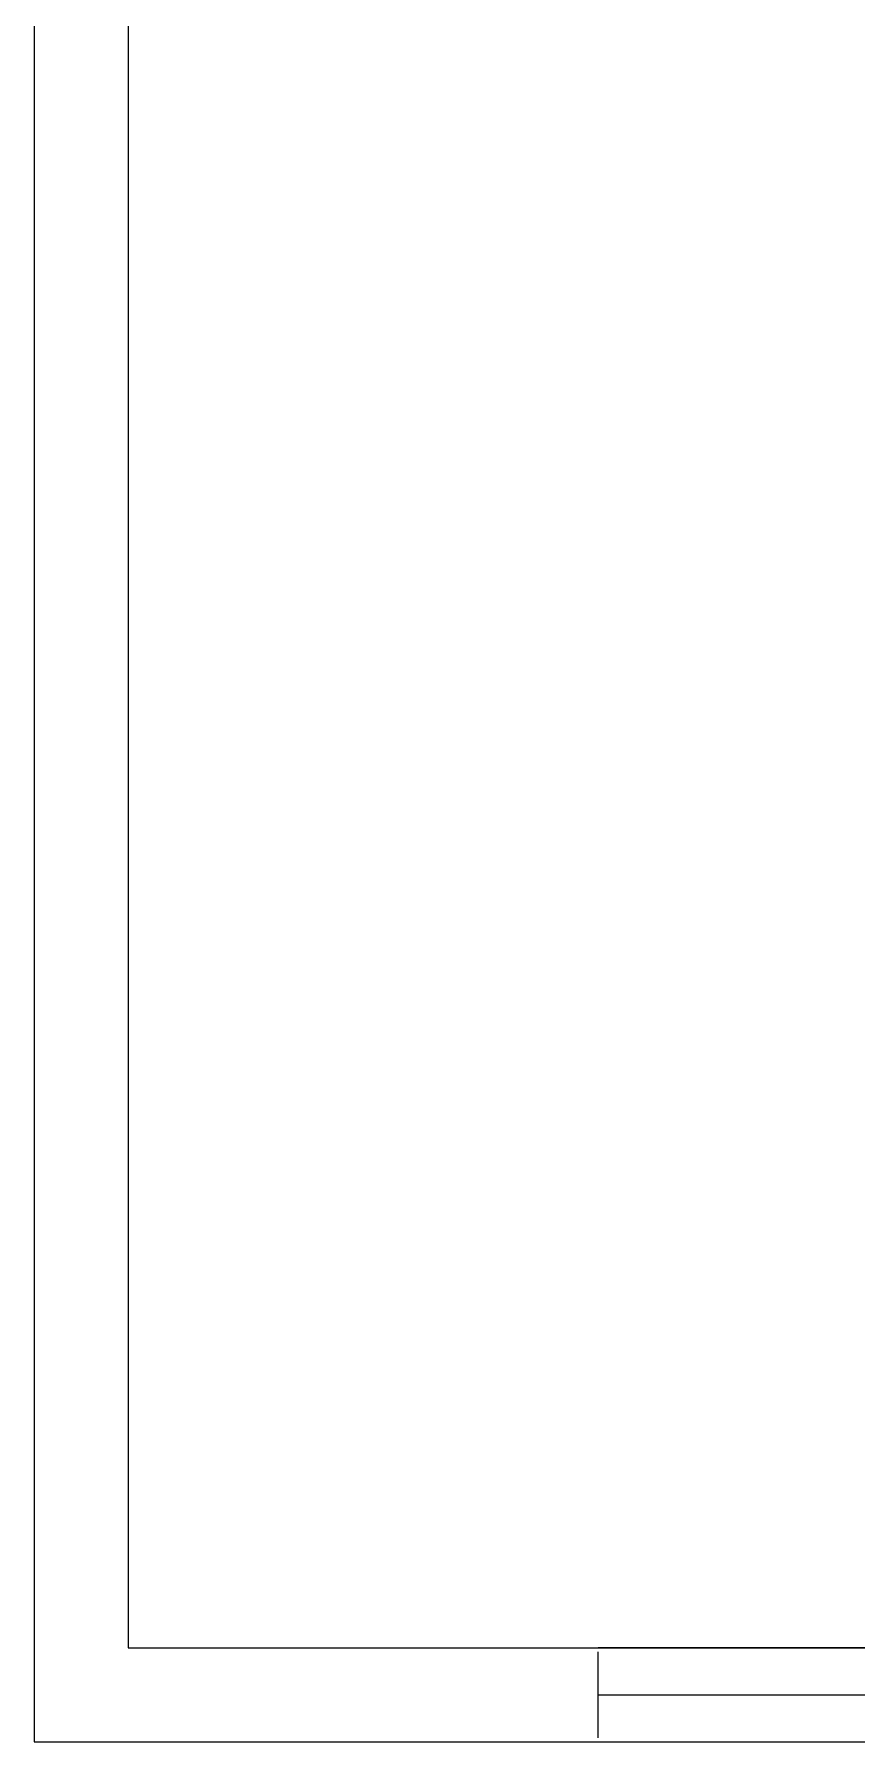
# Model space of a CAD drawing. Extents: x 72 to 672, y 48 to 484.
# Drawn here: x 72 to 124.5, y 48 to 157 of the extents above; entities that cross this region are included whole.
import ezdxf

# ---------------------------------------------------------------- set-up
doc = ezdxf.new("R2010")
doc.units = 0
doc.header["$MEASUREMENT"] = 0
doc.layers.add('WALL', color=3, linetype='CONTINUOUS')
doc.layers.add('WINDOW', color=7, linetype='CONTINUOUS')

# ---------------------------------------------------------------- blocks, each defined once
blk = doc.blocks.new('WINDOW', base_point=(636, 372))
at = {"layer": 'WALL'}
for p, q in [((636, 360), (636, 372)), ((642, 372), (642, 360))]:
    blk.add_line(p, q, dxfattribs=at)
at = {"layer": 'WINDOW'}
for p, q in [((641.75, 372), (636.25, 372)), ((639, 372), (639, 360)), ((641.75, 360), (636.25, 360))]:
    blk.add_line(p, q, dxfattribs=at)

msp = doc.modelspace()

# ---------------------------------------------------------------- linework, layer by layer
at = {"layer": 'WALL'}
for p, q in [((72, 408), (72, 48)), ((78, 285), (78, 54)), ((78, 54), (336, 54)), ((72, 48), (672, 48))]:
    msp.add_line(p, q, dxfattribs=at)

# ---------------------------------------------------------------- block references
at = {"layer": 'WINDOW', "xscale": -1, "yscale": 8, "rotation": 90}
msp.add_blockref('WINDOW', (108, 54, 36), dxfattribs=at)

doc.saveas('drawing.dxf')
